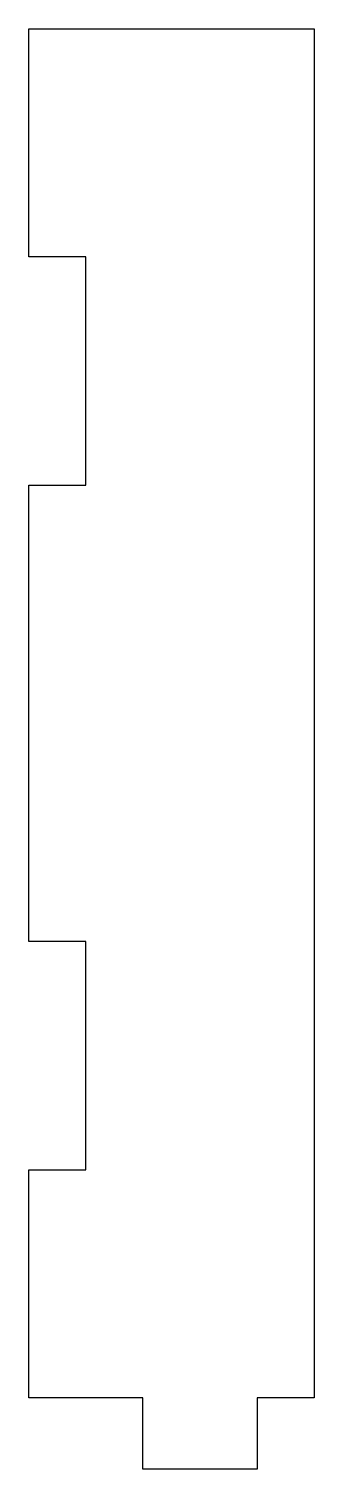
# Model space of a CAD drawing. Header units: inches. Extents: x 0 to 0.62, y -0.16 to 3.
import ezdxf

# ---------------------------------------------------------------- set-up
doc = ezdxf.new("R2010")
doc.units = ezdxf.units.IN
doc.layers.get('0').update_dxf_attribs({"linetype": 'CONTINUOUS'})

msp = doc.modelspace()

# ---------------------------------------------------------------- linework, layer by layer
msp.add_lwpolyline([(0.125, 2.5), (0, 2.5), (0, 3), (0.625, 3), (0.625, 0), (0.5, 0), (0.5, -0.15625), (0.25, -0.15625), (0.25, 0), (0, 0), (0, 0.5), (0.125, 0.5), (0.125, 1), (0, 1), (0, 2), (0.125, 2)], close=True)

doc.saveas('drawing.dxf')
